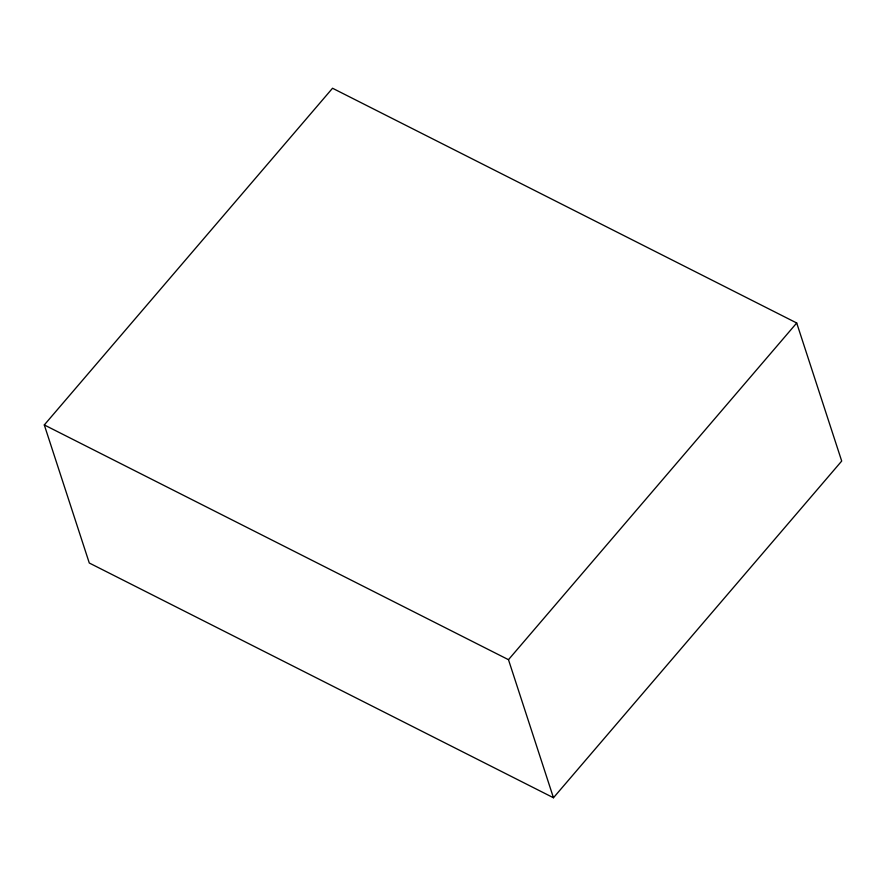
<?xml version="1.0" encoding="UTF-8"?>
<svg xmlns="http://www.w3.org/2000/svg" width="886" height="886" viewBox="0 0 886 886"><rect width="100%" height="100%" fill="white"/><g stroke="black" fill="none" stroke-linecap="round" stroke-linejoin="round"><path stroke-width="1.33" d="M44.3 424.937L332.538 88.246L796.713 322.991L841.7 461.063L553.462 797.754L89.287 563.009L44.3 424.937L508.475 659.682L553.462 797.754M508.475 659.682L796.713 322.991"/></g></svg>
